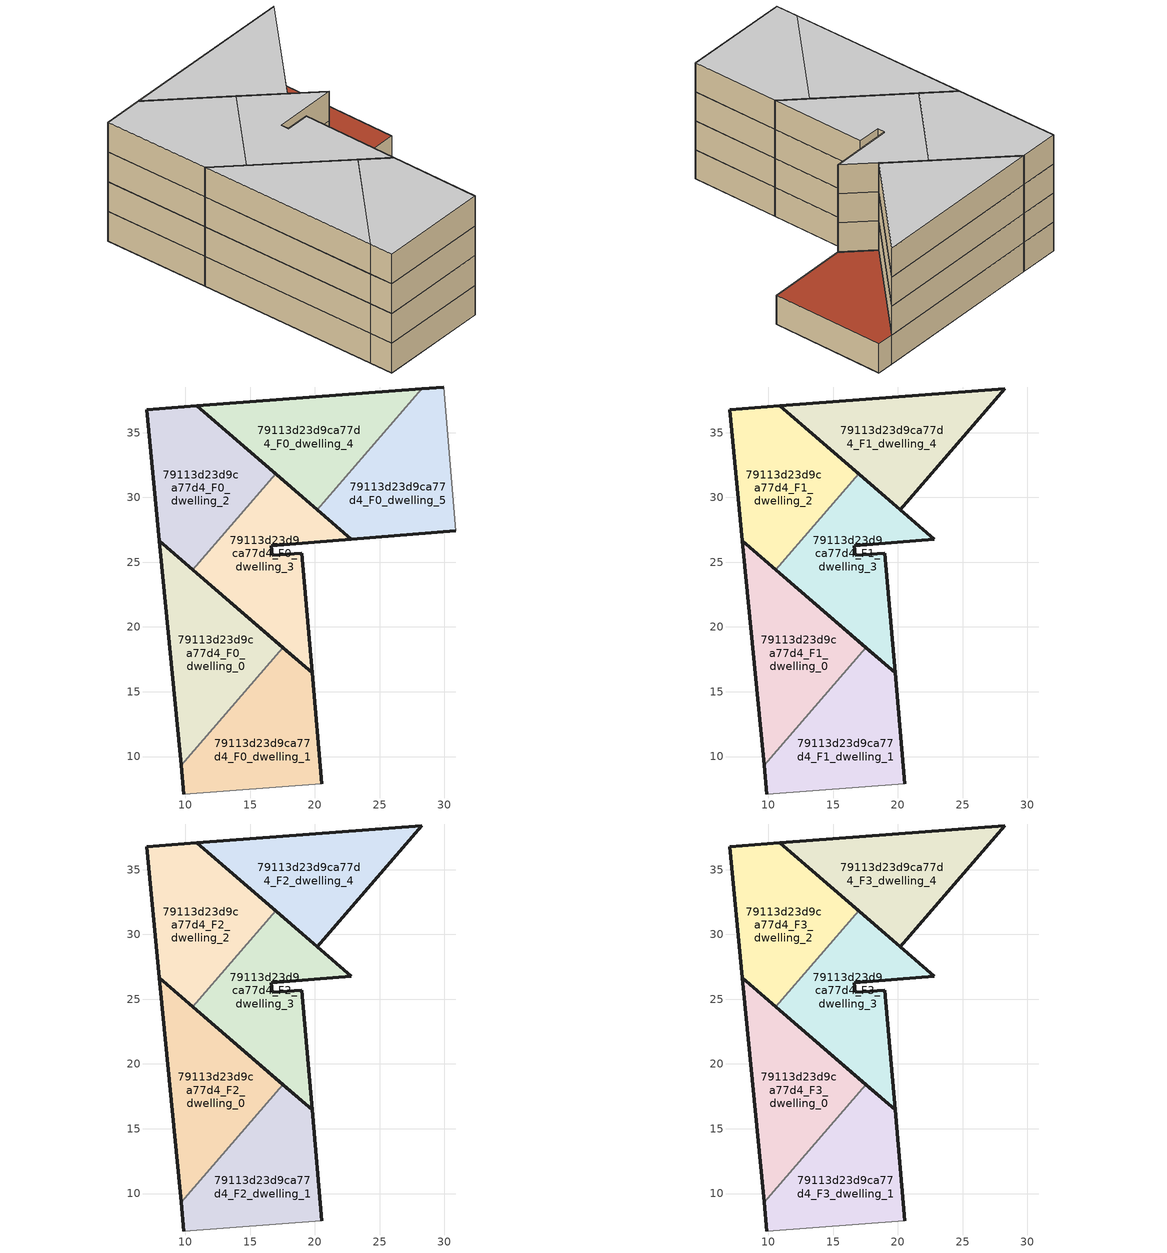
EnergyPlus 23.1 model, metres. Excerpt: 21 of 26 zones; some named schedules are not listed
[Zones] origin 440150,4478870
79113d23d9ca77d4_F0_dwelling_0
 floor ground (EU_floor_Construction): 9.67,9.31 17.54,18.41 8,26.66 z0
 wall outside (EU_wall_Construction): 9.67,9.31 8,26.66 17.54,18.41 z0:3
 wall to 79113d23d9ca77d4_F0_dwelling_1 (EU_wall_Construction): 17.54,18.41 9.67,9.31 z0:3
79113d23d9ca77d4_F0_dwelling_1
 floor ground (EU_floor_Construction): 20.54,7.9 19.8,16.46 17.54,18.41 9.67,9.31 9.89,7.11 z0
 wall outside (EU_wall_Construction): 17.54,18.41 19.8,16.46 20.54,7.9 / 9.89,7.11 9.67,9.31 z0:3
 wall adiabatic (EU_wall_Construction): 20.54,7.9 9.89,7.11 z0:3
79113d23d9ca77d4_F0_dwelling_2
 floor ground (EU_floor_Construction): 10.59,24.41 16.98,31.81 10.9,37.07 7.02,36.77 8,26.66 z0
 wall outside (EU_wall_Construction): 10.59,24.41 8,26.66 7.02,36.77 10.9,37.07 16.98,31.81 z0:3
 wall to 79113d23d9ca77d4_F0_dwelling_3 (EU_wall_Construction): 16.98,31.81 10.59,24.41 z0:3
79113d23d9ca77d4_F0_dwelling_3
 floor ground (EU_floor_Construction): 19.8,16.46 19,25.7 16.7,25.53 16.65,26.28 22.81,26.78 16.98,31.81 10.59,24.41 z0
 wall outside (EU_wall_Construction): 16.98,31.81 22.81,26.78 16.65,26.28 16.7,25.53 19,25.7 19.8,16.46 10.59,24.41 z0:3
79113d23d9ca77d4_F0_dwelling_4
 floor ground (EU_floor_Construction): 20.19,29.04 28.27,38.4 10.9,37.07 z0
 wall outside (EU_wall_Construction): 20.19,29.04 10.9,37.07 28.27,38.4 z0:3
 wall to 79113d23d9ca77d4_F0_dwelling_5 (EU_wall_Construction): 28.27,38.4 20.19,29.04 z0:3
79113d23d9ca77d4_F0_dwelling_5
 floor ground (EU_floor_Construction): 30.88,27.44 29.94,38.53 28.27,38.4 20.19,29.04 22.81,26.78 z0
 wall outside (EU_wall_Construction): 28.27,38.4 29.94,38.53 / 30.88,27.44 22.81,26.78 20.19,29.04 z0:3
 wall adiabatic (EU_wall_Construction): 29.94,38.53 30.88,27.44 z0:3
 roof outside (EU_roof_Construction): 29.94,38.53 30.88,27.44 22.81,26.78 20.19,29.04 28.27,38.4 z3
79113d23d9ca77d4_F1_dwelling_0
 floor to 79113d23d9ca77d4_F0_dwelling_0 (EU_floor_Construction): 9.67,9.31 17.54,18.41 8,26.66 z3
 wall outside (EU_wall_Construction): 9.67,9.31 8,26.66 17.54,18.41 z3:6
 wall to 79113d23d9ca77d4_F1_dwelling_1 (EU_wall_Construction): 17.54,18.41 9.67,9.31 z3:6
79113d23d9ca77d4_F1_dwelling_1
 floor to 79113d23d9ca77d4_F0_dwelling_1 (EU_floor_Construction): 20.54,7.9 19.8,16.46 17.54,18.41 9.67,9.31 9.89,7.11 z3
 wall outside (EU_wall_Construction): 17.54,18.41 19.8,16.46 20.54,7.9 / 9.89,7.11 9.67,9.31 z3:6
 wall adiabatic (EU_wall_Construction): 20.54,7.9 9.89,7.11 z3:6
79113d23d9ca77d4_F1_dwelling_2
 floor to 79113d23d9ca77d4_F0_dwelling_2 (EU_floor_Construction): 10.59,24.41 16.98,31.81 10.9,37.07 7.02,36.77 8,26.66 z3
 wall outside (EU_wall_Construction): 10.59,24.41 8,26.66 7.02,36.77 10.9,37.07 16.98,31.81 z3:6
 wall to 79113d23d9ca77d4_F1_dwelling_3 (EU_wall_Construction): 16.98,31.81 10.59,24.41 z3:6
79113d23d9ca77d4_F1_dwelling_3
 floor to 79113d23d9ca77d4_F0_dwelling_3 (EU_floor_Construction): 19.8,16.46 19,25.7 16.7,25.53 16.65,26.28 22.81,26.78 16.98,31.81 10.59,24.41 z3
 wall outside (EU_wall_Construction): 16.98,31.81 22.81,26.78 16.65,26.28 16.7,25.53 19,25.7 19.8,16.46 10.59,24.41 z3:6
79113d23d9ca77d4_F1_dwelling_4
 floor to 79113d23d9ca77d4_F0_dwelling_4 (EU_floor_Construction): 20.19,29.04 28.27,38.4 10.9,37.07 z3
 wall outside (EU_wall_Construction): 20.19,29.04 10.9,37.07 28.27,38.4 20.19,29.04 z3:6
79113d23d9ca77d4_F2_dwelling_0
 floor to 79113d23d9ca77d4_F1_dwelling_0 (EU_floor_Construction): 9.67,9.31 17.54,18.41 8,26.66 z6
 wall outside (EU_wall_Construction): 9.67,9.31 8,26.66 17.54,18.41 z6:9
 wall to 79113d23d9ca77d4_F2_dwelling_1 (EU_wall_Construction): 17.54,18.41 9.67,9.31 z6:9
79113d23d9ca77d4_F2_dwelling_1
 floor to 79113d23d9ca77d4_F1_dwelling_1 (EU_floor_Construction): 20.54,7.9 19.8,16.46 17.54,18.41 9.67,9.31 9.89,7.11 z6
 wall outside (EU_wall_Construction): 17.54,18.41 19.8,16.46 20.54,7.9 / 9.89,7.11 9.67,9.31 z6:9
 wall adiabatic (EU_wall_Construction): 20.54,7.9 9.89,7.11 z6:9
79113d23d9ca77d4_F2_dwelling_2
 floor to 79113d23d9ca77d4_F1_dwelling_2 (EU_floor_Construction): 10.59,24.41 16.98,31.81 10.9,37.07 7.02,36.77 8,26.66 z6
 wall outside (EU_wall_Construction): 10.59,24.41 8,26.66 7.02,36.77 10.9,37.07 16.98,31.81 z6:9
 wall to 79113d23d9ca77d4_F2_dwelling_3 (EU_wall_Construction): 16.98,31.81 10.59,24.41 z6:9
79113d23d9ca77d4_F2_dwelling_3
 floor to 79113d23d9ca77d4_F1_dwelling_3 (EU_floor_Construction): 19.8,16.46 19,25.7 16.7,25.53 16.65,26.28 22.81,26.78 16.98,31.81 10.59,24.41 z6
 wall outside (EU_wall_Construction): 16.98,31.81 22.81,26.78 16.65,26.28 16.7,25.53 19,25.7 19.8,16.46 10.59,24.41 z6:9
79113d23d9ca77d4_F2_dwelling_4
 floor to 79113d23d9ca77d4_F1_dwelling_4 (EU_floor_Construction): 20.19,29.04 28.27,38.4 10.9,37.07 z6
 wall outside (EU_wall_Construction): 20.19,29.04 10.9,37.07 28.27,38.4 20.19,29.04 z6:9
79113d23d9ca77d4_F3_dwelling_0
 floor to 79113d23d9ca77d4_F2_dwelling_0 (EU_floor_Construction): 9.67,9.31 17.54,18.41 8,26.66 z9
 wall outside (EU_wall_Construction): 9.67,9.31 8,26.66 17.54,18.41 z9:12
 wall to 79113d23d9ca77d4_F3_dwelling_1 (EU_wall_Construction): 17.54,18.41 9.67,9.31 z9:12
 ceiling to 79113d23d9ca77d4_F4_dwelling_0 (EU_floor_Construction): 17.54,18.41 9.67,9.31 8,26.66 z12
79113d23d9ca77d4_F3_dwelling_1
 floor to 79113d23d9ca77d4_F2_dwelling_1 (EU_floor_Construction): 20.54,7.9 19.8,16.46 17.54,18.41 9.67,9.31 9.89,7.11 z9
 wall outside (EU_wall_Construction): 17.54,18.41 19.8,16.46 20.54,7.9 / 9.89,7.11 9.67,9.31 z9:12
 wall adiabatic (EU_wall_Construction): 20.54,7.9 9.89,7.11 z9:12
 ceiling to 79113d23d9ca77d4_F4_dwelling_1 (EU_floor_Construction): 19.8,16.46 20.54,7.9 9.89,7.11 9.67,9.31 17.54,18.41 z12
79113d23d9ca77d4_F3_dwelling_2
 floor to 79113d23d9ca77d4_F2_dwelling_2 (EU_floor_Construction): 10.59,24.41 16.98,31.81 10.9,37.07 7.02,36.77 8,26.66 z9
 wall outside (EU_wall_Construction): 10.59,24.41 8,26.66 7.02,36.77 10.9,37.07 16.98,31.81 z9:12
 wall to 79113d23d9ca77d4_F3_dwelling_3 (EU_wall_Construction): 16.98,31.81 10.59,24.41 z9:12
 ceiling to 79113d23d9ca77d4_F4_dwelling_2 (EU_floor_Construction): 16.98,31.81 10.59,24.41 8,26.66 7.02,36.77 10.9,37.07 z12
79113d23d9ca77d4_F3_dwelling_3
 floor to 79113d23d9ca77d4_F2_dwelling_3 (EU_floor_Construction): 19.8,16.46 19,25.7 16.7,25.53 16.65,26.28 22.81,26.78 16.98,31.81 10.59,24.41 z9
 wall outside (EU_wall_Construction): 16.98,31.81 22.81,26.78 16.65,26.28 16.7,25.53 19,25.7 19.8,16.46 10.59,24.41 z9:12
 ceiling to 79113d23d9ca77d4_F4_dwelling_3 (EU_floor_Construction): 22.81,26.78 16.65,26.28 16.7,25.53 19,25.7 19.8,16.46 10.59,24.41 16.98,31.81 z12
79113d23d9ca77d4_F3_dwelling_4
 floor to 79113d23d9ca77d4_F2_dwelling_4 (EU_floor_Construction): 20.19,29.04 28.27,38.4 10.9,37.07 z9
 wall outside (EU_wall_Construction): 20.19,29.04 10.9,37.07 28.27,38.4 20.19,29.04 z9:12
 ceiling to 79113d23d9ca77d4_F4_dwelling_4 (EU_floor_Construction): 28.27,38.4 20.19,29.04 10.9,37.07 z12
[Building]
EU S2 Campaign: North Axis=0; Terrain=City; Solar Distribution=FullExterior
[Site:Location]
Madrid: Latitude=40.5; Longitude=-3.5; Time Zone=1; Elevation=609
[SizingPeriod:WeatherFileDays]
AnnualSizingPeriod: Begin Month=1; Begin Day of Month=1; End Month=12; End Day of Month=31; Day of Week for Start Day=Monday; Use Weather File Daylight Saving Period=No; Use Weather File Rain and Snow Indicators=No
[MATERIAL]
EU_InternalMass_Material: Roughness=MediumRough; Thickness=0.1; Conductivity=1; Density=1800; Specific Heat=900; Thermal Absorptance=0.9; Solar Absorptance=0.7; Visible Absorptance=0.7
[MATERIAL:NOMASS] Roughness=MediumRough; Thermal Absorptance=0.9; Solar Absorptance=0.7; Visible Absorptance=0.7
Name | Thermal Resistance
EU_wall_NoMass | 1.60022
EU_roof_NoMass | 1.57597
EU_floor_NoMass | 0.470652
[CONSTRUCTION]
EU_wall_Construction: EU_wall_NoMass
EU_roof_Construction: EU_roof_NoMass
EU_floor_Construction: EU_floor_NoMass
EU_InternalMass_Construction: EU_InternalMass_Material
[ZONE] Type=1; Multiplier=1; Ceiling Height=autocalculate; Floor Area=autocalculate; Part of Total Floor Area=Yes
Name | Volume
79113d23d9ca77d4_F0_dwelling_0; 79113d23d9ca77d4_F1_dwelling_0; 79113d23d9ca77d4_F2_dwelling_0; 79113d23d9ca77d4_F3_dwelling_0 | 227.474
79113d23d9ca77d4_F0_dwelling_1; 79113d23d9ca77d4_F1_dwelling_1; 79113d23d9ca77d4_F2_dwelling_1; 79113d23d9ca77d4_F3_dwelling_1 | 227.465
79113d23d9ca77d4_F0_dwelling_2; 79113d23d9ca77d4_F1_dwelling_2; 79113d23d9ca77d4_F2_dwelling_2; 79113d23d9ca77d4_F3_dwelling_2 | 227.496
79113d23d9ca77d4_F0_dwelling_3; 79113d23d9ca77d4_F1_dwelling_3; 79113d23d9ca77d4_F2_dwelling_3; 79113d23d9ca77d4_F3_dwelling_3 | 227.479
79113d23d9ca77d4_F0_dwelling_4; 79113d23d9ca77d4_F1_dwelling_4; 79113d23d9ca77d4_F2_dwelling_4; 79113d23d9ca77d4_F3_dwelling_4 | 227.492
79113d23d9ca77d4_F0_dwelling_5 | 227.486
[INTERNALMASS] Construction=EU_InternalMass_Construction
Name | Zone or ZoneList | Surface Area
79113d23d9ca77d4_F0_dwelling_0_EU_InternalMass | 79113d23d9ca77d4_F0_dwelling_0 | 75.8249
79113d23d9ca77d4_F0_dwelling_1_EU_InternalMass | 79113d23d9ca77d4_F0_dwelling_1 | 75.8214
79113d23d9ca77d4_F0_dwelling_2_EU_InternalMass | 79113d23d9ca77d4_F0_dwelling_2 | 75.8319
79113d23d9ca77d4_F0_dwelling_3_EU_InternalMass | 79113d23d9ca77d4_F0_dwelling_3 | 75.8262
79113d23d9ca77d4_F0_dwelling_4_EU_InternalMass | 79113d23d9ca77d4_F0_dwelling_4 | 75.8308
79113d23d9ca77d4_F0_dwelling_5_EU_InternalMass | 79113d23d9ca77d4_F0_dwelling_5 | 75.8285
79113d23d9ca77d4_F1_dwelling_0_EU_InternalMass | 79113d23d9ca77d4_F1_dwelling_0 | 75.8249
79113d23d9ca77d4_F1_dwelling_1_EU_InternalMass | 79113d23d9ca77d4_F1_dwelling_1 | 75.8214
79113d23d9ca77d4_F1_dwelling_2_EU_InternalMass | 79113d23d9ca77d4_F1_dwelling_2 | 151.656
79113d23d9ca77d4_F1_dwelling_3_EU_InternalMass | 79113d23d9ca77d4_F1_dwelling_3 | 75.8308
79113d23d9ca77d4_F1_dwelling_4_EU_InternalMass | 79113d23d9ca77d4_F1_dwelling_4 | 75.8285
79113d23d9ca77d4_F2_dwelling_0_EU_InternalMass | 79113d23d9ca77d4_F2_dwelling_0 | 75.8249
79113d23d9ca77d4_F2_dwelling_1_EU_InternalMass | 79113d23d9ca77d4_F2_dwelling_1 | 75.8214
79113d23d9ca77d4_F2_dwelling_2_EU_InternalMass | 79113d23d9ca77d4_F2_dwelling_2 | 151.656
79113d23d9ca77d4_F2_dwelling_3_EU_InternalMass | 79113d23d9ca77d4_F2_dwelling_3 | 75.8308
79113d23d9ca77d4_F2_dwelling_4_EU_InternalMass | 79113d23d9ca77d4_F2_dwelling_4 | 75.8285
79113d23d9ca77d4_F3_dwelling_0_EU_InternalMass | 79113d23d9ca77d4_F3_dwelling_0 | 75.8249
79113d23d9ca77d4_F3_dwelling_1_EU_InternalMass | 79113d23d9ca77d4_F3_dwelling_1 | 75.8214
79113d23d9ca77d4_F3_dwelling_2_EU_InternalMass | 79113d23d9ca77d4_F3_dwelling_2 | 151.656
79113d23d9ca77d4_F3_dwelling_3_EU_InternalMass | 79113d23d9ca77d4_F3_dwelling_3 | 75.8308
79113d23d9ca77d4_F3_dwelling_4_EU_InternalMass | 79113d23d9ca77d4_F3_dwelling_4 | 75.8285
[OTHEREQUIPMENT] Fuel Type=Electricity; Design Level Calculation Method=Watts/Area; Power per Zone Floor Area=1; Fraction Latent=0; Fraction Radiant=0; Fraction Lost=0; Carbon Dioxide Generation Rate=0; EndUse Subcategory=EU_Step8_InternalGains
Name | Zone or ZoneList or Space or SpaceList | Schedule
EU_Step8_InternalGain_79113d23d9ca77d4_F0_dwelling_0_f000 | 79113d23d9ca77d4_F0_dwelling_0 | EU_Step8_GainSchedule_79113d23d9ca77d4_F0_dwelling_0_f000
EU_Step8_InternalGain_79113d23d9ca77d4_F0_dwelling_1_f000 | 79113d23d9ca77d4_F0_dwelling_1 | EU_Step8_GainSchedule_79113d23d9ca77d4_F0_dwelling_1_f000
EU_Step8_InternalGain_79113d23d9ca77d4_F0_dwelling_2_f000 | 79113d23d9ca77d4_F0_dwelling_2 | EU_Step8_GainSchedule_79113d23d9ca77d4_F0_dwelling_2_f000
EU_Step8_InternalGain_79113d23d9ca77d4_F0_dwelling_3_f000 | 79113d23d9ca77d4_F0_dwelling_3 | EU_Step8_GainSchedule_79113d23d9ca77d4_F0_dwelling_3_f000
EU_Step8_InternalGain_79113d23d9ca77d4_F0_dwelling_4_f000 | 79113d23d9ca77d4_F0_dwelling_4 | EU_Step8_GainSchedule_79113d23d9ca77d4_F0_dwelling_4_f000
EU_Step8_InternalGain_79113d23d9ca77d4_F0_dwelling_5_f000 | 79113d23d9ca77d4_F0_dwelling_5 | EU_Step8_GainSchedule_79113d23d9ca77d4_F0_dwelling_5_f000
EU_Step8_InternalGain_79113d23d9ca77d4_F1_dwelling_0_f000 | 79113d23d9ca77d4_F1_dwelling_0 | EU_Step8_GainSchedule_79113d23d9ca77d4_F1_dwelling_0_f000
EU_Step8_InternalGain_79113d23d9ca77d4_F1_dwelling_1_f000 | 79113d23d9ca77d4_F1_dwelling_1 | EU_Step8_GainSchedule_79113d23d9ca77d4_F1_dwelling_1_f000
EU_Step8_InternalGain_79113d23d9ca77d4_F1_dwelling_2_f000 | 79113d23d9ca77d4_F1_dwelling_2 | EU_Step8_GainSchedule_79113d23d9ca77d4_F1_dwelling_2_f000
EU_Step8_InternalGain_79113d23d9ca77d4_F1_dwelling_3_f000 | 79113d23d9ca77d4_F1_dwelling_3 | EU_Step8_GainSchedule_79113d23d9ca77d4_F1_dwelling_3_f000
EU_Step8_InternalGain_79113d23d9ca77d4_F1_dwelling_4_f000 | 79113d23d9ca77d4_F1_dwelling_4 | EU_Step8_GainSchedule_79113d23d9ca77d4_F1_dwelling_4_f000
EU_Step8_InternalGain_79113d23d9ca77d4_F2_dwelling_0_f000 | 79113d23d9ca77d4_F2_dwelling_0 | EU_Step8_GainSchedule_79113d23d9ca77d4_F2_dwelling_0_f000
EU_Step8_InternalGain_79113d23d9ca77d4_F2_dwelling_1_f000 | 79113d23d9ca77d4_F2_dwelling_1 | EU_Step8_GainSchedule_79113d23d9ca77d4_F2_dwelling_1_f000
EU_Step8_InternalGain_79113d23d9ca77d4_F2_dwelling_2_f000 | 79113d23d9ca77d4_F2_dwelling_2 | EU_Step8_GainSchedule_79113d23d9ca77d4_F2_dwelling_2_f000
EU_Step8_InternalGain_79113d23d9ca77d4_F2_dwelling_3_f000 | 79113d23d9ca77d4_F2_dwelling_3 | EU_Step8_GainSchedule_79113d23d9ca77d4_F2_dwelling_3_f000
EU_Step8_InternalGain_79113d23d9ca77d4_F2_dwelling_4_f000 | 79113d23d9ca77d4_F2_dwelling_4 | EU_Step8_GainSchedule_79113d23d9ca77d4_F2_dwelling_4_f000
EU_Step8_InternalGain_79113d23d9ca77d4_F3_dwelling_0_f000 | 79113d23d9ca77d4_F3_dwelling_0 | EU_Step8_GainSchedule_79113d23d9ca77d4_F3_dwelling_0_f000
EU_Step8_InternalGain_79113d23d9ca77d4_F3_dwelling_1_f000 | 79113d23d9ca77d4_F3_dwelling_1 | EU_Step8_GainSchedule_79113d23d9ca77d4_F3_dwelling_1_f000
EU_Step8_InternalGain_79113d23d9ca77d4_F3_dwelling_2_f000 | 79113d23d9ca77d4_F3_dwelling_2 | EU_Step8_GainSchedule_79113d23d9ca77d4_F3_dwelling_2_f000
EU_Step8_InternalGain_79113d23d9ca77d4_F3_dwelling_3_f000 | 79113d23d9ca77d4_F3_dwelling_3 | EU_Step8_GainSchedule_79113d23d9ca77d4_F3_dwelling_3_f000
EU_Step8_InternalGain_79113d23d9ca77d4_F3_dwelling_4_f000 | 79113d23d9ca77d4_F3_dwelling_4 | EU_Step8_GainSchedule_79113d23d9ca77d4_F3_dwelling_4_f000
[ZONEVENTILATION:DESIGNFLOWRATE] Schedule=EU_AlwaysOn; Design Flow Rate Calculation Method=AirChanges/Hour; Air Changes per Hour=0.480704; Ventilation Type=Natural; Fan Pressure Rise=0; Fan Total Efficiency=1; Constant Term Coefficient=1; Temperature Term Coefficient=0; Velocity Term Coefficient=0; Velocity Squared Term Coefficient=0; Minimum Indoor Temperature=-100; Maximum Indoor Temperature=100; Delta Temperature=-100; Minimum Outdoor Temperature=-100; Maximum Outdoor Temperature=100; Maximum Wind Speed=40
Name | Zone or ZoneList or Space or SpaceList
EU_ConstantAir_79113d23d9ca77d4_F0_dwelling_0 | 79113d23d9ca77d4_F0_dwelling_0
EU_ConstantAir_79113d23d9ca77d4_F0_dwelling_1 | 79113d23d9ca77d4_F0_dwelling_1
EU_ConstantAir_79113d23d9ca77d4_F0_dwelling_2 | 79113d23d9ca77d4_F0_dwelling_2
EU_ConstantAir_79113d23d9ca77d4_F0_dwelling_3 | 79113d23d9ca77d4_F0_dwelling_3
EU_ConstantAir_79113d23d9ca77d4_F0_dwelling_4 | 79113d23d9ca77d4_F0_dwelling_4
EU_ConstantAir_79113d23d9ca77d4_F0_dwelling_5 | 79113d23d9ca77d4_F0_dwelling_5
EU_ConstantAir_79113d23d9ca77d4_F1_dwelling_0 | 79113d23d9ca77d4_F1_dwelling_0
EU_ConstantAir_79113d23d9ca77d4_F1_dwelling_1 | 79113d23d9ca77d4_F1_dwelling_1
EU_ConstantAir_79113d23d9ca77d4_F1_dwelling_2 | 79113d23d9ca77d4_F1_dwelling_2
EU_ConstantAir_79113d23d9ca77d4_F1_dwelling_3 | 79113d23d9ca77d4_F1_dwelling_3
EU_ConstantAir_79113d23d9ca77d4_F1_dwelling_4 | 79113d23d9ca77d4_F1_dwelling_4
EU_ConstantAir_79113d23d9ca77d4_F2_dwelling_0 | 79113d23d9ca77d4_F2_dwelling_0
EU_ConstantAir_79113d23d9ca77d4_F2_dwelling_1 | 79113d23d9ca77d4_F2_dwelling_1
EU_ConstantAir_79113d23d9ca77d4_F2_dwelling_2 | 79113d23d9ca77d4_F2_dwelling_2
EU_ConstantAir_79113d23d9ca77d4_F2_dwelling_3 | 79113d23d9ca77d4_F2_dwelling_3
EU_ConstantAir_79113d23d9ca77d4_F2_dwelling_4 | 79113d23d9ca77d4_F2_dwelling_4
EU_ConstantAir_79113d23d9ca77d4_F3_dwelling_0 | 79113d23d9ca77d4_F3_dwelling_0
EU_ConstantAir_79113d23d9ca77d4_F3_dwelling_1 | 79113d23d9ca77d4_F3_dwelling_1
EU_ConstantAir_79113d23d9ca77d4_F3_dwelling_2 | 79113d23d9ca77d4_F3_dwelling_2
EU_ConstantAir_79113d23d9ca77d4_F3_dwelling_3 | 79113d23d9ca77d4_F3_dwelling_3
EU_ConstantAir_79113d23d9ca77d4_F3_dwelling_4 | 79113d23d9ca77d4_F3_dwelling_4
[HVACTEMPLATE:THERMOSTAT] Constant Heating Setpoint=20; Constant Cooling Setpoint=50
EU_HeatOnly_79113d23d9ca77d4_F0_dwelling_0; EU_HeatOnly_79113d23d9ca77d4_F0_dwelling_1; EU_HeatOnly_79113d23d9ca77d4_F0_dwelling_2; EU_HeatOnly_79113d23d9ca77d4_F0_dwelling_3; EU_HeatOnly_79113d23d9ca77d4_F0_dwelling_4; EU_HeatOnly_79113d23d9ca77d4_F0_dwelling_5; EU_HeatOnly_79113d23d9ca77d4_F1_dwelling_0; EU_HeatOnly_79113d23d9ca77d4_F1_dwelling_1; EU_HeatOnly_79113d23d9ca77d4_F1_dwelling_2; EU_HeatOnly_79113d23d9ca77d4_F1_dwelling_3; EU_HeatOnly_79113d23d9ca77d4_F1_dwelling_4; EU_HeatOnly_79113d23d9ca77d4_F2_dwelling_0; EU_HeatOnly_79113d23d9ca77d4_F2_dwelling_1
